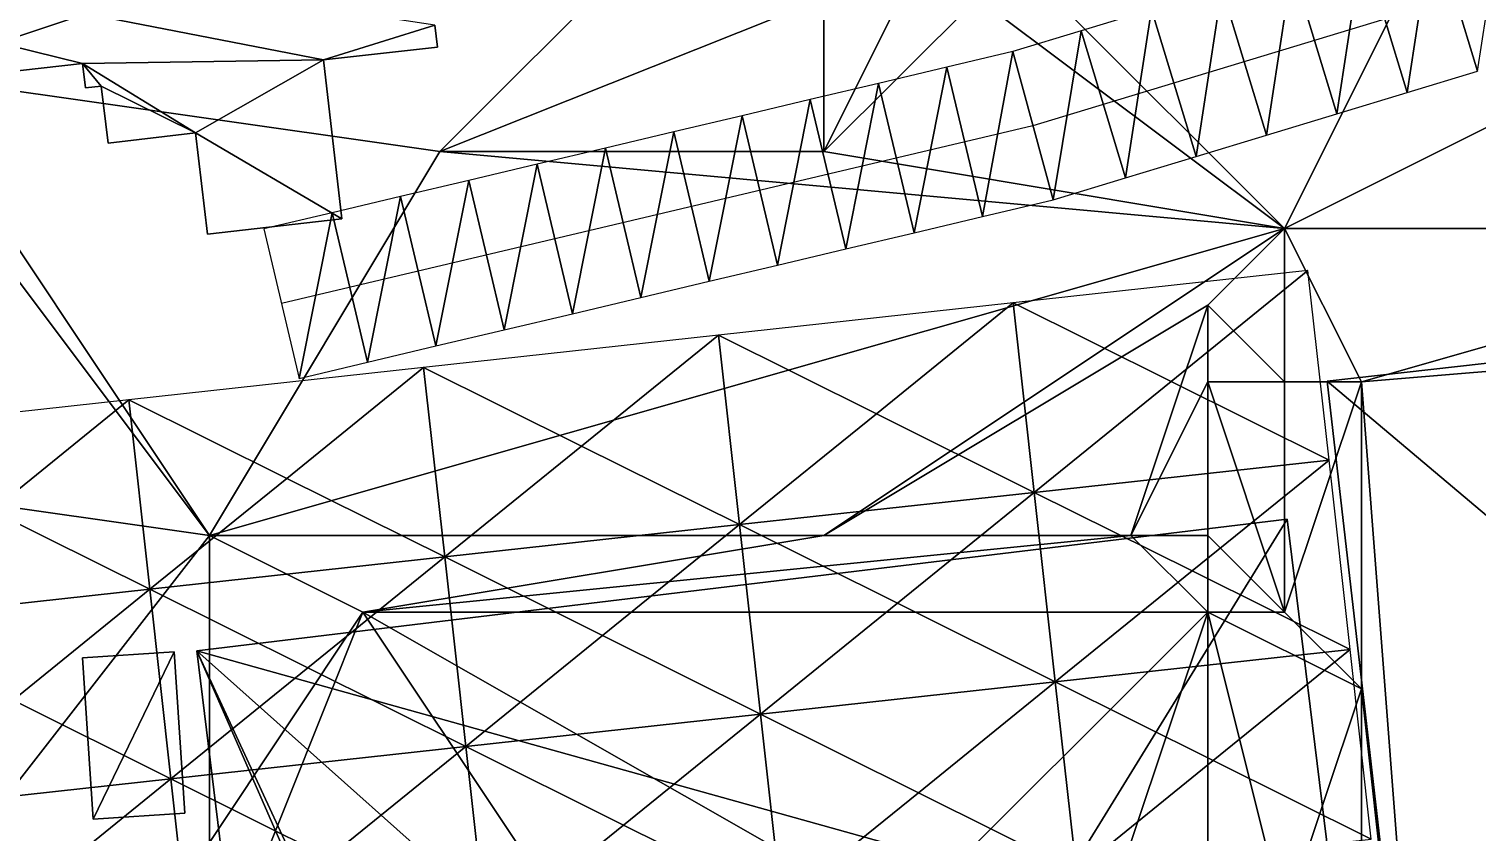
# Model space of a CAD drawing. Header units: metres. Extents: x -1103 to 901, y -902 to 905.
# Drawn here: x -828.7 to -790.99, y 540.27 to 561.19 of the extents above; entities that cross this region are included whole.
import ezdxf

# ---------------------------------------------------------------- set-up
doc = ezdxf.new("R2010")
doc.units = ezdxf.units.M
for name, color, linetype in [('OSM_BUILDING_FOOTPRINTS', 7, 'CONTINUOUS'), ('OSM_BUILDING_ROOFS', 1, 'CONTINUOUS'), ('OSM_BUILDING_WALLS', 8, 'CONTINUOUS'), ('OSM_PARKING', 8, 'CONTINUOUS'), ('OSM_ROAD_AXES', 2, 'CONTINUOUS'), ('OSM_ROAD_SURFACE', 9, 'CONTINUOUS'), ('OSM_TERRAIN', 3, 'CONTINUOUS')]:
    doc.layers.add(name, color=color, linetype=linetype)

msp = doc.modelspace()

# ---------------------------------------------------------------- linework, layer by layer
at = {"layer": 'OSM_BUILDING_FOOTPRINTS'}
msp.add_polyline3d([(-818.128, 561.293, 15.827), (-818.061, 560.718, 15.827), (-821.024, 560.386, 15.827), (-820.548, 556.25, 15.827), (-824.052, 555.852, 15.827), (-824.362, 558.484, 15.827), (-826.639, 558.218, 15.827), (-826.816, 559.7, 15.827), (-827.225, 559.656, 15.827), (-827.302, 560.297, 15.827), (-836.764, 559.225, 15.827), (-836.687, 558.506, 15.827), (-839.638, 558.174, 15.827), (-839.174, 554.204, 15.827), (-842.8, 553.794, 15.827), (-843.242, 557.731, 15.827), (-845.839, 557.444, 15.827), (-845.906, 558.03, 15.827), (-850.261, 557.543, 15.827), (-850.294, 557.82, 15.827), (-851.333, 557.698, 15.827), (-852.339, 566.479, 15.827)], dxfattribs=at)
for points in [[(-769.667, 554.857, 12.232), (-766.616, 528.172, 12.232), (-791.841, 525.318, 12.232), (-793.278, 537.959, 12.232), (-794.892, 552.015, 12.232), (-769.667, 554.857, 12.232)], [(-794.848, 539.584, 13.418), (-801.9, 538.733, 13.418), (-801.801, 537.914, 13.418), (-806.664, 537.328, 13.418), (-806.631, 537.118, 13.418), (-815.176, 536.089, 13.418), (-815.275, 536.919, 13.418), (-820.305, 536.311, 13.418), (-820.227, 535.625, 13.418), (-823.135, 535.271, 13.418), (-824.328, 544.992, 13.418), (-795.931, 548.421, 13.418), (-794.848, 539.584, 13.418)], [(-827.302, 544.815, 16.461), (-824.914, 544.97, 16.461), (-824.638, 540.767, 16.461), (-827.026, 540.612, 16.461), (-827.302, 544.815, 16.461)]]:
    msp.add_polyline3d(points, close=True, dxfattribs=at)
at = {"layer": 'OSM_BUILDING_ROOFS'}
for points in [[(-821.024, 560.386, 30.627), (-818.128, 561.293, 30.627), (-852.339, 566.479, 30.627)], [(-852.339, 566.479, 30.627), (-836.764, 559.225, 30.627), (-827.302, 560.297, 30.627)], [(-827.302, 560.297, 30.627), (-821.024, 560.386, 30.627), (-852.339, 566.479, 30.627)], [(-821.024, 560.386, 30.627), (-818.061, 560.718, 30.627), (-818.128, 561.293, 30.627)], [(-827.302, 560.297, 30.627), (-824.362, 558.484, 30.627), (-821.024, 560.386, 30.627)], [(-824.362, 558.484, 30.627), (-820.548, 556.25, 30.627), (-821.024, 560.386, 30.627)], [(-827.302, 560.297, 30.627), (-827.225, 559.656, 30.627), (-826.816, 559.7, 30.627)], [(-827.302, 560.297, 30.627), (-826.816, 559.7, 30.627), (-824.362, 558.484, 30.627)], [(-826.816, 559.7, 30.627), (-826.639, 558.218, 30.627), (-824.362, 558.484, 30.627)], [(-824.362, 558.484, 30.627), (-824.052, 555.852, 30.627), (-820.548, 556.25, 30.627)], [(-766.616, 528.172, 22.232), (-769.667, 554.857, 22.232), (-794.892, 552.015, 22.232)], [(-766.616, 528.172, 22.232), (-794.892, 552.015, 22.232), (-793.278, 537.959, 22.232)], [(-801.9, 538.733, 28.218), (-795.931, 548.421, 28.218), (-824.328, 544.992, 28.218)], [(-801.9, 538.733, 28.218), (-794.848, 539.584, 28.218), (-795.931, 548.421, 28.218)], [(-824.914, 544.97, 26.461), (-827.302, 544.815, 26.461), (-827.026, 540.612, 26.461)], [(-824.914, 544.97, 26.461), (-827.026, 540.612, 26.461), (-824.638, 540.767, 26.461)], [(-824.328, 544.992, 28.218), (-823.135, 535.271, 28.218), (-820.227, 535.625, 28.218)], [(-824.328, 544.992, 28.218), (-820.227, 535.625, 28.218), (-820.305, 536.311, 28.218)], [(-824.328, 544.992, 28.218), (-820.305, 536.311, 28.218), (-815.275, 536.919, 28.218)], [(-815.275, 536.919, 28.218), (-801.9, 538.733, 28.218), (-824.328, 544.992, 28.218)]]:
    msp.add_3dface(points, dxfattribs=at)
at = {"layer": 'OSM_BUILDING_WALLS'}
for points in [[(-818.061, 560.718, 15.827), (-818.128, 561.293, 15.827), (-818.128, 561.293, 30.627)], [(-818.061, 560.718, 15.827), (-818.128, 561.293, 30.627), (-818.061, 560.718, 30.627)], [(-821.024, 560.386, 15.827), (-818.061, 560.718, 15.827), (-818.061, 560.718, 30.627)], [(-821.024, 560.386, 15.827), (-818.061, 560.718, 30.627), (-821.024, 560.386, 30.627)], [(-820.548, 556.25, 15.827), (-821.024, 560.386, 15.827), (-821.024, 560.386, 30.627)], [(-820.548, 556.25, 15.827), (-821.024, 560.386, 30.627), (-820.548, 556.25, 30.627)], [(-836.764, 559.225, 15.827), (-827.302, 560.297, 15.827), (-827.302, 560.297, 30.627)], [(-836.764, 559.225, 15.827), (-827.302, 560.297, 30.627), (-836.764, 559.225, 30.627)], [(-827.302, 560.297, 15.827), (-827.225, 559.656, 15.827), (-827.225, 559.656, 30.627)], [(-827.302, 560.297, 15.827), (-827.225, 559.656, 30.627), (-827.302, 560.297, 30.627)], [(-827.225, 559.656, 15.827), (-826.816, 559.7, 15.827), (-826.816, 559.7, 30.627)], [(-827.225, 559.656, 15.827), (-826.816, 559.7, 30.627), (-827.225, 559.656, 30.627)], [(-826.816, 559.7, 15.827), (-826.639, 558.218, 15.827), (-826.639, 558.218, 30.627)], [(-826.816, 559.7, 15.827), (-826.639, 558.218, 30.627), (-826.816, 559.7, 30.627)], [(-826.639, 558.218, 15.827), (-824.362, 558.484, 15.827), (-824.362, 558.484, 30.627)], [(-826.639, 558.218, 15.827), (-824.362, 558.484, 30.627), (-826.639, 558.218, 30.627)], [(-824.362, 558.484, 15.827), (-824.052, 555.852, 15.827), (-824.052, 555.852, 30.627)], [(-824.362, 558.484, 15.827), (-824.052, 555.852, 30.627), (-824.362, 558.484, 30.627)], [(-824.052, 555.852, 15.827), (-820.548, 556.25, 15.827), (-820.548, 556.25, 30.627)], [(-824.052, 555.852, 15.827), (-820.548, 556.25, 30.627), (-824.052, 555.852, 30.627)], [(-769.667, 554.857, 12.232), (-794.892, 552.015, 12.232), (-794.892, 552.015, 22.232)], [(-769.667, 554.857, 12.232), (-794.892, 552.015, 22.232), (-769.667, 554.857, 22.232)], [(-794.892, 552.015, 12.232), (-793.278, 537.959, 12.232), (-793.278, 537.959, 22.232)], [(-794.892, 552.015, 12.232), (-793.278, 537.959, 22.232), (-794.892, 552.015, 22.232)], [(-795.931, 548.421, 13.418), (-824.328, 544.992, 13.418), (-824.328, 544.992, 28.218)], [(-795.931, 548.421, 13.418), (-824.328, 544.992, 28.218), (-795.931, 548.421, 28.218)], [(-794.848, 539.584, 13.418), (-795.931, 548.421, 13.418), (-795.931, 548.421, 28.218)], [(-794.848, 539.584, 13.418), (-795.931, 548.421, 28.218), (-794.848, 539.584, 28.218)], [(-824.914, 544.97, 16.461), (-827.302, 544.815, 16.461), (-827.302, 544.815, 26.461)], [(-824.914, 544.97, 16.461), (-827.302, 544.815, 26.461), (-824.914, 544.97, 26.461)], [(-824.638, 540.767, 16.461), (-824.914, 544.97, 16.461), (-824.914, 544.97, 26.461)], [(-824.638, 540.767, 16.461), (-824.914, 544.97, 26.461), (-824.638, 540.767, 26.461)], [(-824.328, 544.992, 13.418), (-823.135, 535.271, 13.418), (-823.135, 535.271, 28.218)], [(-824.328, 544.992, 13.418), (-823.135, 535.271, 28.218), (-824.328, 544.992, 28.218)], [(-827.302, 544.815, 16.461), (-827.026, 540.612, 16.461), (-827.026, 540.612, 26.461)], [(-827.302, 544.815, 16.461), (-827.026, 540.612, 26.461), (-827.302, 544.815, 26.461)], [(-827.026, 540.612, 16.461), (-824.638, 540.767, 16.461), (-824.638, 540.767, 26.461)], [(-827.026, 540.612, 16.461), (-824.638, 540.767, 26.461), (-827.026, 540.612, 26.461)]]:
    msp.add_3dface(points, dxfattribs=at)
at = {"layer": 'OSM_PARKING'}
for points in [[(-798.954, 552.012, 16.656), (-795.39, 554.901, 15.714), (-803.067, 554.059, 16.762)], [(-794.841, 549.965, 14.953), (-795.39, 554.901, 15.714), (-798.954, 552.012, 16.656)], [(-806.631, 551.17, 17.17), (-803.067, 554.059, 16.762), (-810.744, 553.217, 17.421)], [(-802.518, 549.123, 17.246), (-803.067, 554.059, 16.762), (-806.631, 551.17, 17.17)], [(-802.518, 549.123, 17.246), (-798.954, 552.012, 16.656), (-803.067, 554.059, 16.762)], [(-814.308, 550.328, 17.677), (-810.744, 553.217, 17.421), (-818.421, 552.375, 18.079)], [(-810.195, 548.281, 17.586), (-810.744, 553.217, 17.421), (-814.308, 550.328, 17.677)], [(-810.195, 548.281, 17.586), (-806.631, 551.17, 17.17), (-810.744, 553.217, 17.421)], [(-821.985, 549.486, 18.287), (-818.421, 552.375, 18.079), (-826.097, 551.533, 18.42)], [(-817.872, 547.439, 17.891), (-818.421, 552.375, 18.079), (-821.985, 549.486, 18.287)], [(-817.872, 547.439, 17.891), (-814.308, 550.328, 17.677), (-818.421, 552.375, 18.079)], [(-794.841, 549.965, 14.953), (-798.954, 552.012, 16.656), (-802.518, 549.123, 17.246)], [(-829.662, 548.644, 18.631), (-826.097, 551.533, 18.42), (-833.774, 550.691, 18.841)], [(-825.549, 546.597, 18.481), (-826.097, 551.533, 18.42), (-829.662, 548.644, 18.631)], [(-825.549, 546.597, 18.481), (-821.985, 549.486, 18.287), (-826.097, 551.533, 18.42)], [(-810.195, 548.281, 17.586), (-802.518, 549.123, 17.246), (-806.631, 551.17, 17.17)], [(-810.195, 548.281, 17.586), (-814.308, 550.328, 17.677), (-817.872, 547.439, 17.891)], [(-798.406, 547.075, 17.29), (-794.841, 549.965, 14.953), (-802.518, 549.123, 17.246)], [(-794.293, 545.028, 14.662), (-794.841, 549.965, 14.953), (-798.406, 547.075, 17.29)], [(-825.549, 546.597, 18.481), (-817.872, 547.439, 17.891), (-821.985, 549.486, 18.287)], [(-806.082, 546.233, 17.435), (-802.518, 549.123, 17.246), (-810.195, 548.281, 17.586)], [(-801.97, 544.186, 17.34), (-802.518, 549.123, 17.246), (-806.082, 546.233, 17.435)], [(-798.406, 547.075, 17.29), (-802.518, 549.123, 17.246), (-801.97, 544.186, 17.34)], [(-825.549, 546.597, 18.481), (-829.662, 548.644, 18.631), (-833.226, 545.755, 18.793)], [(-813.759, 545.391, 17.509), (-810.195, 548.281, 17.586), (-817.872, 547.439, 17.891)], [(-809.647, 543.344, 17.426), (-810.195, 548.281, 17.586), (-813.759, 545.391, 17.509)], [(-809.647, 543.344, 17.426), (-806.082, 546.233, 17.435), (-810.195, 548.281, 17.586)], [(-821.436, 544.549, 17.903), (-817.872, 547.439, 17.891), (-825.549, 546.597, 18.481)], [(-821.436, 544.549, 17.903), (-817.323, 542.502, 17.528), (-817.872, 547.439, 17.891)], [(-817.323, 542.502, 17.528), (-813.759, 545.391, 17.509), (-817.872, 547.439, 17.891)], [(-794.293, 545.028, 14.662), (-798.406, 547.075, 17.29), (-801.97, 544.186, 17.34)], [(-829.113, 543.707, 18.643), (-825.549, 546.597, 18.481), (-833.226, 545.755, 18.793)], [(-825, 541.66, 18.49), (-825.549, 546.597, 18.481), (-829.113, 543.707, 18.643)], [(-825, 541.66, 18.49), (-821.436, 544.549, 17.903), (-825.549, 546.597, 18.481)], [(-801.97, 544.186, 17.34), (-806.082, 546.233, 17.435), (-809.647, 543.344, 17.426)], [(-817.323, 542.502, 17.528), (-809.647, 543.344, 17.426), (-813.759, 545.391, 17.509)], [(-797.857, 542.139, 17.374), (-794.293, 545.028, 14.662), (-801.97, 544.186, 17.34)], [(-793.744, 540.092, 14.628), (-794.293, 545.028, 14.662), (-797.857, 542.139, 17.374)], [(-825, 541.66, 18.49), (-817.323, 542.502, 17.528), (-821.436, 544.549, 17.903)], [(-805.534, 541.297, 17.342), (-801.97, 544.186, 17.34), (-809.647, 543.344, 17.426)], [(-801.421, 539.25, 17.385), (-801.97, 544.186, 17.34), (-805.534, 541.297, 17.342)], [(-801.421, 539.25, 17.385), (-797.857, 542.139, 17.374), (-801.97, 544.186, 17.34)], [(-825, 541.66, 18.49), (-829.113, 543.707, 18.643), (-832.677, 540.818, 18.805)], [(-813.211, 540.455, 17.442), (-809.647, 543.344, 17.426), (-817.323, 542.502, 17.528)], [(-809.098, 538.408, 17.381), (-809.647, 543.344, 17.426), (-813.211, 540.455, 17.442)], [(-805.534, 541.297, 17.342), (-809.647, 543.344, 17.426), (-809.098, 538.408, 17.381)], [(-820.888, 539.613, 17.629), (-817.323, 542.502, 17.528), (-825, 541.66, 18.49)], [(-816.775, 537.566, 17.739), (-817.323, 542.502, 17.528), (-820.888, 539.613, 17.629)], [(-816.775, 537.566, 17.739), (-813.211, 540.455, 17.442), (-817.323, 542.502, 17.528)], [(-793.744, 540.092, 14.628), (-797.857, 542.139, 17.374), (-801.421, 539.25, 17.385)], [(-828.564, 538.771, 18.653), (-825, 541.66, 18.49), (-832.677, 540.818, 18.805)], [(-824.452, 536.724, 18.078), (-825, 541.66, 18.49), (-828.564, 538.771, 18.653)], [(-824.452, 536.724, 18.078), (-820.888, 539.613, 17.629), (-825, 541.66, 18.49)], [(-801.421, 539.25, 17.385), (-805.534, 541.297, 17.342), (-809.098, 538.408, 17.381)], [(-832.129, 535.882, 18.815), (-828.564, 538.771, 18.653), (-832.677, 540.818, 18.805)], [(-809.098, 538.408, 17.381), (-813.211, 540.455, 17.442), (-816.775, 537.566, 17.739)]]:
    msp.add_3dface(points, dxfattribs=at)
at = {"layer": 'OSM_ROAD_AXES'}
msp.add_polyline3d([(-742.763, 592.126, 12.314), (-764.307, 576.931, 13.981), (-782.391, 564.788, 15.07), (-802.553, 558.672, 16.614), (-822.118, 554.038, 18.256)], dxfattribs=at)
at = {"layer": 'OSM_ROAD_SURFACE'}
for points in [[(-790.303, 564.478, 15.659), (-792.136, 563.922, 15.794), (-790.975, 560.094, 15.769)], [(-792.136, 563.922, 15.794), (-793.969, 563.366, 15.907), (-792.808, 559.538, 15.9)], [(-792.136, 563.922, 15.794), (-792.808, 559.538, 15.9), (-790.975, 560.094, 15.769)], [(-793.969, 563.366, 15.907), (-795.802, 562.81, 16.019), (-794.64, 558.982, 16.029)], [(-793.969, 563.366, 15.907), (-794.64, 558.982, 16.029), (-792.808, 559.538, 15.9)], [(-795.802, 562.81, 16.019), (-797.634, 562.254, 16.132), (-796.473, 558.426, 16.141)], [(-795.802, 562.81, 16.019), (-796.473, 558.426, 16.141), (-794.64, 558.982, 16.029)], [(-797.634, 562.254, 16.132), (-799.467, 561.698, 16.244), (-798.306, 557.87, 16.299)], [(-797.634, 562.254, 16.132), (-798.306, 557.87, 16.299), (-796.473, 558.426, 16.141)], [(-799.467, 561.698, 16.244), (-801.3, 561.142, 16.373), (-800.139, 557.314, 16.49)], [(-799.467, 561.698, 16.244), (-800.139, 557.314, 16.49), (-798.306, 557.87, 16.299)], [(-801.3, 561.142, 16.373), (-803.075, 560.603, 16.656), (-802.03, 556.742, 16.7)], [(-801.3, 561.142, 16.373), (-802.03, 556.742, 16.7), (-800.139, 557.314, 16.49)], [(-803.075, 560.603, 16.656), (-804.792, 560.197, 16.819), (-803.87, 556.305, 16.883)], [(-803.075, 560.603, 16.656), (-803.87, 556.305, 16.883), (-802.03, 556.742, 16.7)], [(-804.792, 560.197, 16.819), (-806.571, 559.776, 17.103), (-805.649, 555.883, 17.026)], [(-804.792, 560.197, 16.819), (-805.649, 555.883, 17.026), (-803.87, 556.305, 16.883)], [(-806.571, 559.776, 17.103), (-808.35, 559.354, 17.529), (-807.428, 555.462, 17.17)], [(-806.571, 559.776, 17.103), (-807.428, 555.462, 17.17), (-805.649, 555.883, 17.026)], [(-808.35, 559.354, 17.529), (-810.128, 558.933, 17.615), (-809.206, 555.041, 17.314)], [(-808.35, 559.354, 17.529), (-809.206, 555.041, 17.314), (-807.428, 555.462, 17.17)], [(-810.128, 558.933, 17.615), (-811.907, 558.512, 17.701), (-810.985, 554.62, 17.457)], [(-810.128, 558.933, 17.615), (-810.985, 554.62, 17.457), (-809.206, 555.041, 17.314)], [(-811.907, 558.512, 17.701), (-813.686, 558.091, 17.787), (-812.764, 554.198, 17.601)], [(-811.907, 558.512, 17.701), (-812.764, 554.198, 17.601), (-810.985, 554.62, 17.457)], [(-813.686, 558.091, 17.787), (-815.464, 557.669, 17.98), (-814.542, 553.777, 17.745)], [(-813.686, 558.091, 17.787), (-814.542, 553.777, 17.745), (-812.764, 554.198, 17.601)], [(-815.464, 557.669, 17.98), (-817.243, 557.248, 18.124), (-816.321, 553.356, 17.888)], [(-815.464, 557.669, 17.98), (-816.321, 553.356, 17.888), (-814.542, 553.777, 17.745)], [(-817.243, 557.248, 18.124), (-819.022, 556.827, 18.244), (-818.1, 552.935, 18.032)], [(-817.243, 557.248, 18.124), (-818.1, 552.935, 18.032), (-816.321, 553.356, 17.888)], [(-819.022, 556.827, 18.244), (-820.8, 556.406, 18.273), (-819.878, 552.513, 18.176)], [(-819.022, 556.827, 18.244), (-819.878, 552.513, 18.176), (-818.1, 552.935, 18.032)], [(-820.8, 556.406, 18.273), (-822.579, 555.984, 18.302), (-821.657, 552.092, 18.311)], [(-820.8, 556.406, 18.273), (-821.657, 552.092, 18.311), (-819.878, 552.513, 18.176)]]:
    msp.add_3dface(points, dxfattribs=at)
at = {"layer": 'OSM_TERRAIN'}
for points in [[(-832, 560, 18.368), (-822, 568, 18.371), (-852, 566, 18.368)], [(-822, 568, 18.371), (-832, 560, 18.368), (-808, 568, 18.169)], [(-832, 560, 18.368), (-818, 558, 18.172), (-808, 568, 18.169)], [(-818, 558, 18.172), (-808, 562, 18.084), (-808, 568, 18.169)], [(-802, 562, 16.329), (-796, 556, 16.112), (-792, 564, 15.735)], [(-796, 556, 16.112), (-780, 556, 14.394), (-780, 564, 14.931)], [(-796, 556, 16.112), (-780, 564, 14.931), (-792, 564, 15.735)], [(-808, 558, 17.113), (-808, 562, 18.084), (-818, 558, 18.172)], [(-796, 556, 16.112), (-804, 562, 16.649), (-808, 558, 17.113)], [(-808, 558, 17.113), (-806, 562, 17.491), (-808, 562, 18.084)], [(-808, 558, 17.113), (-804, 562, 16.649), (-806, 562, 17.491)], [(-804, 562, 16.649), (-796, 556, 16.112), (-802, 562, 16.329)], [(-830, 556, 18.834), (-824, 548, 18.32), (-832, 560, 18.368)], [(-824, 548, 18.32), (-818, 558, 18.172), (-832, 560, 18.368)], [(-824, 548, 18.32), (-796, 556, 16.112), (-818, 558, 18.172)], [(-818, 558, 18.172), (-796, 556, 16.112), (-808, 558, 17.113)], [(-838, 550, 18.865), (-824, 548, 18.32), (-830, 556, 18.834)], [(-824, 548, 18.32), (-808, 548, 17.389), (-796, 556, 16.112)], [(-808, 548, 17.389), (-798, 554, 16.16), (-796, 556, 16.112)], [(-796, 552, 14.88), (-796, 556, 16.112), (-798, 554, 16.16)], [(-796, 552, 14.88), (-794, 552, 14.36), (-796, 556, 16.112)], [(-794, 552, 14.36), (-780, 556, 14.394), (-796, 556, 16.112)], [(-794, 552, 14.36), (-770, 554, 14.36), (-780, 556, 14.394)], [(-808, 548, 17.389), (-800, 548, 17.383), (-798, 554, 16.16)], [(-800, 548, 17.383), (-798, 552, 15.919), (-798, 554, 16.16)], [(-798, 552, 15.919), (-796, 552, 14.88), (-798, 554, 16.16)], [(-792, 526, 14.424), (-770, 554, 14.36), (-794, 552, 14.36)], [(-792, 526, 14.424), (-766, 528, 14.272), (-770, 554, 14.36)], [(-800, 548, 17.383), (-798, 548, 17.053), (-798, 552, 15.919)], [(-798, 548, 17.053), (-796, 546, 15.717), (-798, 552, 15.919)], [(-798, 552, 15.919), (-796, 546, 15.717), (-796, 552, 14.88)], [(-796, 546, 15.717), (-794, 544, 14.377), (-794, 552, 14.36)], [(-796, 546, 15.717), (-794, 552, 14.36), (-796, 552, 14.88)], [(-792, 526, 14.424), (-794, 552, 14.36), (-794, 544, 14.377)], [(-838, 530, 19), (-824, 548, 18.32), (-838, 550, 18.865)], [(-838, 530, 19), (-824, 540, 18.37), (-824, 548, 18.32)], [(-824, 540, 18.37), (-820, 546, 17.508), (-824, 548, 18.32)], [(-820, 546, 17.508), (-808, 548, 17.389), (-824, 548, 18.32)], [(-820, 546, 17.508), (-798, 546, 17.226), (-800, 548, 17.383)], [(-820, 546, 17.508), (-800, 548, 17.383), (-808, 548, 17.389)], [(-798, 546, 17.226), (-798, 548, 17.053), (-800, 548, 17.383)], [(-798, 546, 17.226), (-796, 546, 15.717), (-798, 548, 17.053)], [(-824, 536, 17.631), (-820, 546, 17.508), (-824, 540, 18.37)], [(-824, 536, 17.631), (-816, 540, 17.398), (-820, 546, 17.508)], [(-816, 540, 17.398), (-806, 538, 17.208), (-820, 546, 17.508)], [(-806, 538, 17.208), (-798, 546, 17.226), (-820, 546, 17.508)], [(-800, 540, 17.407), (-798, 546, 17.226), (-806, 538, 17.208)], [(-800, 540, 17.407), (-798, 538, 17.473), (-798, 546, 17.226)], [(-798, 538, 17.473), (-796, 538, 16.612), (-798, 546, 17.226)], [(-796, 538, 16.612), (-794, 544, 14.377), (-798, 546, 17.226)], [(-794, 544, 14.377), (-796, 546, 15.717), (-798, 546, 17.226)], [(-794, 538, 14.956), (-794, 544, 14.377), (-796, 538, 16.612)], [(-794, 538, 14.956), (-792, 526, 14.424), (-794, 544, 14.377)]]:
    msp.add_3dface(points, dxfattribs=at)

doc.saveas('drawing.dxf')
